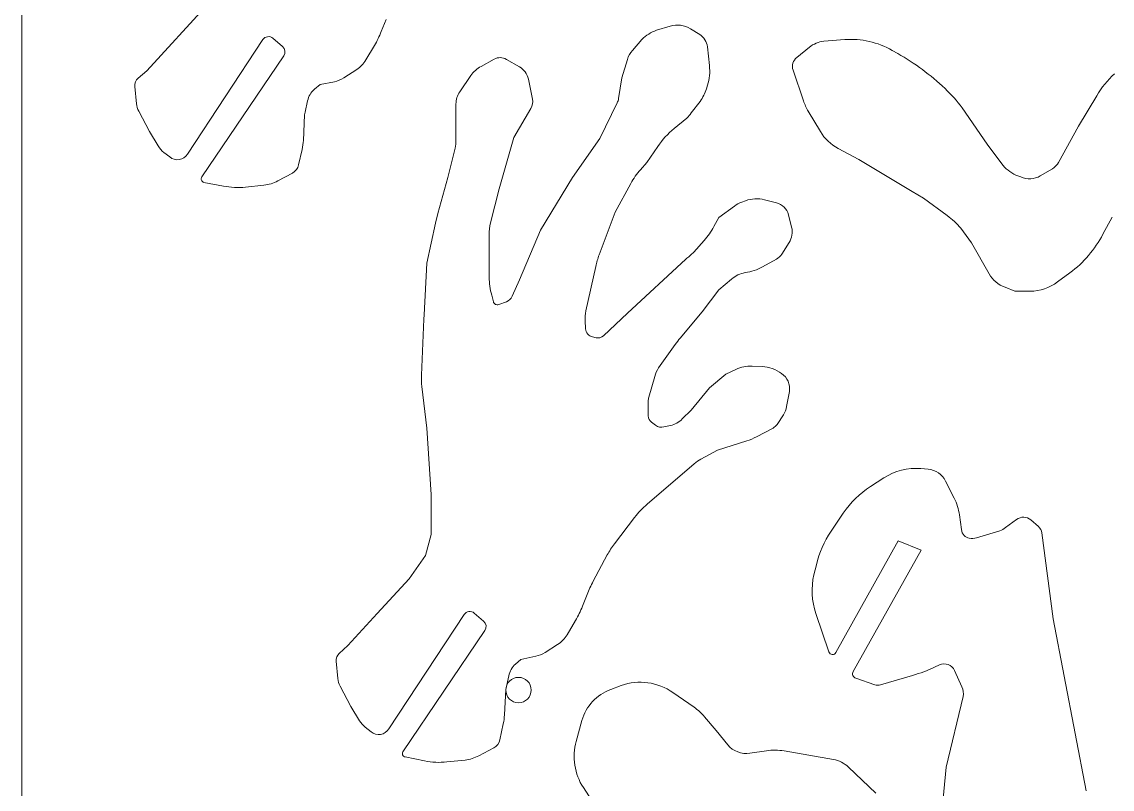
# Model space of a CAD drawing. Header units: inches. Extents: x -4.5 to 5.6, y -4.2 to 3.8.
# Drawn here: x -4.541 to -2.3, y 0.993 to 2.57 of the extents above; entities that cross this region are included whole.
import ezdxf

# ---------------------------------------------------------------- set-up
doc = ezdxf.new("R2010")
doc.units = ezdxf.units.IN
doc.header["$MEASUREMENT"] = 0
doc.layers.add('WHITE', color=7, linetype='Continuous')

msp = doc.modelspace()

# ---------------------------------------------------------------- linework, layer by layer
at = {"layer": 'WHITE', "lineweight": 5}
for points in [[(-4.5407, -4.2018), (-4.5407, -4.2018), (-4.5407, 3.8327), (-4.5407, 3.8327)], [(-4.1584, 2.606), (-4.1584, 2.606), (-4.2835, 2.4693), (-4.2835, 2.4693)], [(-3.802, 2.5498), (-3.802, 2.5498), (-3.7922, 2.5742), (-3.7922, 2.5742)], [(-3.2082, 2.5608), (-3.2082, 2.5608), (-3.2366, 2.5522), (-3.2366, 2.5522)], [(-3.1665, 2.5551), (-3.1788, 2.563), (-3.1941, 2.5651), (-3.2082, 2.5608)], [(-3.2082, 2.5608), (-3.2082, 2.5608), (-3.2082, 2.5608), (-3.2082, 2.5608)], [(-3.1473, 2.5435), (-3.1473, 2.5435), (-3.1665, 2.5551), (-3.1665, 2.5551)], [(-4.2001, 2.2978), (-4.2001, 2.2978), (-4.0454, 2.533), (-4.0454, 2.533)], [(-4.0454, 2.533), (-4.0454, 2.533), (-4.0454, 2.533), (-4.0454, 2.533)], [(-4.0245, 2.5359), (-4.0245, 2.5359), (-4.0048, 2.5191), (-4.0048, 2.5191)], [(-3.8159, 2.5209), (-3.8105, 2.5301), (-3.8059, 2.5398), (-3.802, 2.5498)], [(-3.2661, 2.5336), (-3.2661, 2.5336), (-3.2858, 2.511), (-3.2858, 2.511)], [(-3.2522, 2.5446), (-3.2573, 2.5416), (-3.262, 2.5379), (-3.2661, 2.5336)], [(-3.2661, 2.5336), (-3.2661, 2.5336), (-3.2661, 2.5336), (-3.2661, 2.5336)], [(-3.2366, 2.5522), (-3.2421, 2.5504), (-3.2474, 2.5478), (-3.2522, 2.5446)], [(-3.1317, 2.5186), (-3.1329, 2.5288), (-3.1387, 2.5379), (-3.1473, 2.5435)], [(-2.8495, 2.533), (-2.8495, 2.533), (-2.8924, 2.5296), (-2.8924, 2.5296)], [(-2.7516, 2.511), (-2.7813, 2.528), (-2.8154, 2.5357), (-2.8495, 2.533)], [(-2.8495, 2.533), (-2.8495, 2.533), (-2.8495, 2.533), (-2.8495, 2.533)], [(-4.0025, 2.5), (-3.9983, 2.506), (-3.9993, 2.5143), (-4.0048, 2.5191)], [(-3.8339, 2.4913), (-3.8339, 2.4913), (-3.8159, 2.5209), (-3.8159, 2.5209)], [(-3.8159, 2.5209), (-3.8159, 2.5209), (-3.8159, 2.5209), (-3.8159, 2.5209)], [(-3.2858, 2.511), (-3.2906, 2.5057), (-3.2942, 2.4993), (-3.2962, 2.4925)], [(-3.1276, 2.4797), (-3.1276, 2.4797), (-3.1317, 2.5186), (-3.1317, 2.5186)], [(-2.922, 2.5174), (-2.922, 2.5174), (-2.948, 2.4965), (-2.948, 2.4965)], [(-2.8924, 2.5296), (-2.9033, 2.5286), (-2.9136, 2.5243), (-2.922, 2.5174)], [(-2.922, 2.5174), (-2.922, 2.5174), (-2.922, 2.5174), (-2.922, 2.5174)], [(-2.7406, 2.5046), (-2.7406, 2.5046), (-2.7516, 2.511), (-2.7516, 2.511)], [(-4.0025, 2.5), (-4.0025, 2.5), (-4.1705, 2.2509), (-4.1705, 2.2509)], [(-4.0025, 2.5), (-4.0025, 2.5), (-4.0025, 2.5), (-4.0025, 2.5)], [(-3.8524, 2.4716), (-3.8448, 2.4767), (-3.8385, 2.4834), (-3.8339, 2.4913)], [(-3.5697, 2.4931), (-3.5697, 2.4931), (-3.5969, 2.478), (-3.5969, 2.478)], [(-3.5448, 2.4925), (-3.5524, 2.497), (-3.5619, 2.4972), (-3.5697, 2.4931)], [(-3.5697, 2.4931), (-3.5697, 2.4931), (-3.5697, 2.4931), (-3.5697, 2.4931)], [(-3.5181, 2.4774), (-3.5181, 2.4774), (-3.5448, 2.4925), (-3.5448, 2.4925)], [(-3.2962, 2.4925), (-3.2962, 2.4925), (-3.3073, 2.4548), (-3.3073, 2.4548)], [(-3.2962, 2.4925), (-3.2962, 2.4925), (-3.2962, 2.4925), (-3.2962, 2.4925)], [(-2.948, 2.4965), (-2.9557, 2.4903), (-2.9587, 2.4799), (-2.9556, 2.4705)], [(-2.6433, 2.4328), (-2.6728, 2.4605), (-2.7055, 2.4846), (-2.7406, 2.5046)], [(-4.2835, 2.4693), (-4.2835, 2.4693), (-4.3015, 2.4537), (-4.3015, 2.4537)], [(-4.2835, 2.4693), (-4.2835, 2.4693), (-4.2835, 2.4693), (-4.2835, 2.4693)], [(-3.8791, 2.4548), (-3.8791, 2.4548), (-3.8524, 2.4716), (-3.8524, 2.4716)], [(-3.8524, 2.4716), (-3.8524, 2.4716), (-3.8524, 2.4716), (-3.8524, 2.4716)], [(-3.5969, 2.478), (-3.6053, 2.4736), (-3.6124, 2.4672), (-3.6178, 2.4595)], [(-3.4996, 2.4519), (-3.5019, 2.4626), (-3.5087, 2.4719), (-3.5181, 2.4774)], [(-3.1317, 2.4392), (-3.1273, 2.4522), (-3.1259, 2.4661), (-3.1276, 2.4797)], [(-2.9556, 2.4705), (-2.9556, 2.4705), (-2.9341, 2.4073), (-2.9341, 2.4073)], [(-4.3015, 2.4537), (-4.3064, 2.4496), (-4.309, 2.4433), (-4.3084, 2.4369)], [(-3.9278, 2.4409), (-3.9278, 2.4409), (-3.8982, 2.4467), (-3.8982, 2.4467)], [(-3.8982, 2.4467), (-3.8914, 2.4482), (-3.8849, 2.4509), (-3.8791, 2.4548)], [(-3.8982, 2.4467), (-3.8982, 2.4467), (-3.8982, 2.4467), (-3.8982, 2.4467)], [(-3.6178, 2.4595), (-3.6178, 2.4595), (-3.6404, 2.4259), (-3.6404, 2.4259)], [(-3.6178, 2.4595), (-3.6178, 2.4595), (-3.6178, 2.4595), (-3.6178, 2.4595)], [(-3.4909, 2.4108), (-3.4909, 2.4108), (-3.4996, 2.4519), (-3.4996, 2.4519)], [(-3.3073, 2.4548), (-3.3073, 2.4548), (-3.3142, 2.4119), (-3.3142, 2.4119)], [(-3.3073, 2.4548), (-3.3073, 2.4548), (-3.3073, 2.4548), (-3.3073, 2.4548)], [(-2.2951, 2.4629), (-2.3094, 2.4498), (-2.3218, 2.4346), (-2.3316, 2.4178)], [(-4.3084, 2.4369), (-4.3084, 2.4369), (-4.3049, 2.4015), (-4.3049, 2.4015)], [(-3.9394, 2.4311), (-3.9466, 2.425), (-3.9515, 2.4166), (-3.9533, 2.4073)], [(-3.9394, 2.4311), (-3.9394, 2.4311), (-3.9278, 2.4409), (-3.9278, 2.4409)], [(-3.9278, 2.4409), (-3.9278, 2.4409), (-3.9278, 2.4409), (-3.9278, 2.4409)], [(-3.6404, 2.4259), (-3.6456, 2.4186), (-3.6484, 2.4099), (-3.6485, 2.4009)], [(-3.1468, 2.4062), (-3.141, 2.4141), (-3.1365, 2.4229), (-3.1334, 2.4322)], [(-3.1334, 2.4322), (-3.1334, 2.4322), (-3.1317, 2.4392), (-3.1317, 2.4392)], [(-3.1317, 2.4392), (-3.1317, 2.4392), (-3.1317, 2.4392), (-3.1317, 2.4392)], [(-2.6079, 2.3928), (-2.6186, 2.4071), (-2.6305, 2.4204), (-2.6433, 2.4328)], [(-4.3049, 2.4015), (-4.3044, 2.3961), (-4.3028, 2.3908), (-4.3003, 2.3859)], [(-3.9585, 2.3841), (-3.9585, 2.3841), (-3.9533, 2.4073), (-3.9533, 2.4073)], [(-3.9533, 2.4073), (-3.9533, 2.4073), (-3.9533, 2.4073), (-3.9533, 2.4073)], [(-3.6485, 2.4009), (-3.6485, 2.4009), (-3.6485, 2.3262), (-3.6485, 2.3262)], [(-3.4944, 2.3917), (-3.4909, 2.3974), (-3.4897, 2.4042), (-3.4909, 2.4108)], [(-3.3171, 2.4033), (-3.3171, 2.4033), (-3.353, 2.3297), (-3.353, 2.3297)], [(-3.3171, 2.4033), (-3.3157, 2.406), (-3.3147, 2.4089), (-3.3142, 2.4119)], [(-3.3171, 2.4033), (-3.3171, 2.4033), (-3.3171, 2.4033), (-3.3171, 2.4033)], [(-3.1647, 2.3824), (-3.1647, 2.3824), (-3.1468, 2.4062), (-3.1468, 2.4062)], [(-3.1468, 2.4062), (-3.1468, 2.4062), (-3.1468, 2.4062), (-3.1468, 2.4062)], [(-2.9341, 2.4073), (-2.9317, 2.3998), (-2.9284, 2.3926), (-2.9243, 2.3859)], [(-2.3316, 2.4178), (-2.3316, 2.4178), (-2.3692, 2.3552), (-2.3692, 2.3552)], [(-2.3316, 2.4178), (-2.3316, 2.4178), (-2.3316, 2.4178), (-2.3316, 2.4178)], [(-4.3003, 2.3859), (-4.3003, 2.3859), (-4.2783, 2.3442), (-4.2783, 2.3442)], [(-3.9619, 2.3262), (-3.9619, 2.3262), (-3.9596, 2.3789), (-3.9596, 2.3789)], [(-3.9585, 2.3841), (-3.959, 2.3824), (-3.9594, 2.3807), (-3.9596, 2.3789)], [(-3.9596, 2.3789), (-3.9596, 2.3789), (-3.9596, 2.3789), (-3.9596, 2.3789)], [(-3.5292, 2.332), (-3.5292, 2.332), (-3.4944, 2.3917), (-3.4944, 2.3917)], [(-3.4944, 2.3917), (-3.4944, 2.3917), (-3.4944, 2.3917), (-3.4944, 2.3917)], [(-3.174, 2.372), (-3.1705, 2.3751), (-3.1674, 2.3786), (-3.1647, 2.3824)], [(-2.9243, 2.3859), (-2.9243, 2.3859), (-2.8994, 2.3442), (-2.8994, 2.3442)], [(-2.5564, 2.3181), (-2.5564, 2.3181), (-2.6079, 2.3928), (-2.6079, 2.3928)], [(-3.2001, 2.3505), (-3.2001, 2.3505), (-3.174, 2.372), (-3.174, 2.372)], [(-3.174, 2.372), (-3.174, 2.372), (-3.174, 2.372), (-3.174, 2.372)], [(-2.3692, 2.3552), (-2.3692, 2.3552), (-2.4098, 2.281), (-2.4098, 2.281)], [(-2.3692, 2.3552), (-2.3692, 2.3552), (-2.3692, 2.3552), (-2.3692, 2.3552)], [(-4.2783, 2.3442), (-4.2783, 2.3442), (-4.2603, 2.3146), (-4.2603, 2.3146)], [(-3.5599, 2.2266), (-3.5599, 2.2266), (-3.5292, 2.332), (-3.5292, 2.332)], [(-3.5292, 2.332), (-3.5292, 2.332), (-3.5292, 2.332), (-3.5292, 2.332)], [(-3.2001, 2.3505), (-3.2129, 2.3398), (-3.2242, 2.3273), (-3.2337, 2.3135)], [(-2.8994, 2.3442), (-2.8905, 2.3295), (-2.8779, 2.3175), (-2.8629, 2.3094)], [(-4.2603, 2.3146), (-4.2573, 2.3095), (-4.2534, 2.305), (-4.2487, 2.3013)], [(-3.9648, 2.3077), (-3.9634, 2.3138), (-3.9624, 2.32), (-3.9619, 2.3262)], [(-3.6502, 2.31), (-3.6502, 2.31), (-3.6653, 2.2497), (-3.6653, 2.2497)], [(-3.6502, 2.31), (-3.649, 2.3153), (-3.6484, 2.3207), (-3.6485, 2.3262)], [(-3.6502, 2.31), (-3.6502, 2.31), (-3.6502, 2.31), (-3.6502, 2.31)], [(-3.353, 2.3297), (-3.353, 2.3297), (-3.4092, 2.2497), (-3.4092, 2.2497)], [(-3.353, 2.3297), (-3.353, 2.3297), (-3.353, 2.3297), (-3.353, 2.3297)], [(-3.2563, 2.281), (-3.2563, 2.281), (-3.2337, 2.3135), (-3.2337, 2.3135)], [(-3.2337, 2.3135), (-3.2337, 2.3135), (-3.2337, 2.3135), (-3.2337, 2.3135)], [(-2.8629, 2.3094), (-2.8629, 2.3094), (-2.8206, 2.2868), (-2.8206, 2.2868)], [(-2.5268, 2.2781), (-2.5268, 2.2781), (-2.5564, 2.3181), (-2.5564, 2.3181)], [(-4.2487, 2.3013), (-4.2487, 2.3013), (-4.2366, 2.292), (-4.2366, 2.292)], [(-3.9718, 2.2758), (-3.9718, 2.2758), (-3.9648, 2.3077), (-3.9648, 2.3077)], [(-3.9648, 2.3077), (-3.9648, 2.3077), (-3.9648, 2.3077), (-3.9648, 2.3077)], [(-2.8206, 2.2868), (-2.8206, 2.2868), (-2.7111, 2.2208), (-2.7111, 2.2208)], [(-3.9845, 2.259), (-3.9781, 2.2625), (-3.9734, 2.2686), (-3.9718, 2.2758)], [(-3.269, 2.2659), (-3.2769, 2.2573), (-3.2837, 2.2478), (-3.2893, 2.2376)], [(-3.269, 2.2659), (-3.269, 2.2659), (-3.2563, 2.281), (-3.2563, 2.281)], [(-3.2563, 2.281), (-3.2563, 2.281), (-3.2563, 2.281), (-3.2563, 2.281)], [(-2.5268, 2.2781), (-2.5193, 2.2681), (-2.5093, 2.2601), (-2.4979, 2.2549)], [(-2.4225, 2.2677), (-2.4225, 2.2677), (-2.4475, 2.2532), (-2.4475, 2.2532)], [(-2.4225, 2.2677), (-2.4172, 2.2709), (-2.4128, 2.2755), (-2.4098, 2.281)], [(-2.4225, 2.2677), (-2.4225, 2.2677), (-2.4225, 2.2677), (-2.4225, 2.2677)], [(-4.0431, 2.2341), (-4.0331, 2.2351), (-4.0235, 2.2381), (-4.0147, 2.2428)], [(-4.0147, 2.2428), (-4.0147, 2.2428), (-3.9845, 2.259), (-3.9845, 2.259)], [(-3.9845, 2.259), (-3.9845, 2.259), (-3.9845, 2.259), (-3.9845, 2.259)], [(-3.6653, 2.2497), (-3.6653, 2.2497), (-3.6856, 2.1756), (-3.6856, 2.1756)], [(-3.6653, 2.2497), (-3.6653, 2.2497), (-3.6653, 2.2497), (-3.6653, 2.2497)], [(-3.4092, 2.2497), (-3.4092, 2.2497), (-3.4747, 2.1414), (-3.4747, 2.1414)], [(-3.4092, 2.2497), (-3.4092, 2.2497), (-3.4092, 2.2497), (-3.4092, 2.2497)], [(-2.4874, 2.2509), (-2.4874, 2.2509), (-2.4979, 2.2549), (-2.4979, 2.2549)], [(-2.4874, 2.2509), (-2.4745, 2.2452), (-2.4596, 2.2461), (-2.4475, 2.2532)], [(-4.1665, 2.2399), (-4.1665, 2.2399), (-4.1265, 2.2323), (-4.1265, 2.2323)], [(-4.1265, 2.2323), (-4.1114, 2.2292), (-4.096, 2.2284), (-4.0807, 2.23)], [(-4.0807, 2.23), (-4.0807, 2.23), (-4.0431, 2.2341), (-4.0431, 2.2341)], [(-4.0431, 2.2341), (-4.0431, 2.2341), (-4.0431, 2.2341), (-4.0431, 2.2341)], [(-3.5772, 2.1564), (-3.5772, 2.1564), (-3.5599, 2.2266), (-3.5599, 2.2266)], [(-3.5599, 2.2266), (-3.5599, 2.2266), (-3.5599, 2.2266), (-3.5599, 2.2266)], [(-3.3212, 2.1785), (-3.3212, 2.1785), (-3.2893, 2.2376), (-3.2893, 2.2376)], [(-3.2893, 2.2376), (-3.2893, 2.2376), (-3.2893, 2.2376), (-3.2893, 2.2376)], [(-2.7111, 2.2208), (-2.7111, 2.2208), (-2.6873, 2.2074), (-2.6873, 2.2074)], [(-3.061, 2.1993), (-3.0664, 2.1974), (-3.0715, 2.1947), (-3.0761, 2.1912)], [(-3.0535, 2.2022), (-3.0535, 2.2022), (-3.061, 2.1993), (-3.061, 2.1993)], [(-3.0141, 2.204), (-3.0271, 2.2073), (-3.0408, 2.2067), (-3.0535, 2.2022)], [(-3.0535, 2.2022), (-3.0535, 2.2022), (-3.0535, 2.2022), (-3.0535, 2.2022)], [(-2.9898, 2.1975), (-2.9898, 2.1975), (-3.0141, 2.204), (-3.0141, 2.204)], [(-2.9648, 2.1732), (-2.9679, 2.1854), (-2.9776, 2.1948), (-2.9898, 2.1975)], [(-2.6873, 2.2074), (-2.6873, 2.2074), (-2.6387, 2.1715), (-2.6387, 2.1715)], [(-3.6856, 2.1756), (-3.6856, 2.1756), (-3.6908, 2.1559), (-3.6908, 2.1559)], [(-3.6856, 2.1756), (-3.6856, 2.1756), (-3.6856, 2.1756), (-3.6856, 2.1756)], [(-3.3542, 2.091), (-3.3542, 2.091), (-3.3212, 2.1785), (-3.3212, 2.1785)], [(-3.3212, 2.1785), (-3.3212, 2.1785), (-3.3212, 2.1785), (-3.3212, 2.1785)], [(-3.0761, 2.1912), (-3.0761, 2.1912), (-3.1085, 2.1675), (-3.1085, 2.1675)], [(-3.0761, 2.1912), (-3.0761, 2.1912), (-3.0761, 2.1912), (-3.0761, 2.1912)], [(-3.6908, 2.1559), (-3.6908, 2.1559), (-3.7082, 2.0736), (-3.7082, 2.0736)], [(-3.6908, 2.1559), (-3.6908, 2.1559), (-3.6908, 2.1559), (-3.6908, 2.1559)], [(-3.5772, 2.1564), (-3.5792, 2.1485), (-3.5801, 2.1403), (-3.5801, 2.1321)], [(-3.1085, 2.1675), (-3.1085, 2.1675), (-3.1184, 2.1489), (-3.1184, 2.1489)], [(-3.1085, 2.1675), (-3.1085, 2.1675), (-3.1085, 2.1675), (-3.1085, 2.1675)], [(-2.9585, 2.1478), (-2.9585, 2.1478), (-2.9648, 2.1732), (-2.9648, 2.1732)], [(-2.6108, 2.146), (-2.6192, 2.1555), (-2.6285, 2.164), (-2.6387, 2.1715)], [(-2.3188, 2.1333), (-2.3188, 2.1333), (-2.2997, 2.1686), (-2.2997, 2.1686)], [(-2.2997, 2.1686), (-2.2997, 2.1686), (-2.2997, 2.1686), (-2.2997, 2.1686)], [(-3.5801, 2.1321), (-3.5801, 2.1321), (-3.5801, 2.1321), (-3.5801, 2.1321)], [(-3.5801, 2.0452), (-3.5801, 2.0452), (-3.5801, 2.1321), (-3.5801, 2.1321)], [(-3.4747, 2.1414), (-3.4747, 2.1414), (-3.5176, 2.0394), (-3.5176, 2.0394)], [(-3.4747, 2.1414), (-3.4747, 2.1414), (-3.4747, 2.1414), (-3.4747, 2.1414)], [(-3.1381, 2.1205), (-3.1304, 2.1292), (-3.1238, 2.1387), (-3.1184, 2.1489)], [(-2.9637, 2.1165), (-2.9577, 2.1257), (-2.9558, 2.1371), (-2.9585, 2.1478)], [(-2.6108, 2.146), (-2.6108, 2.146), (-2.5888, 2.1159), (-2.5888, 2.1159)], [(-2.3866, 2.0539), (-2.3584, 2.0749), (-2.3352, 2.1021), (-2.3188, 2.1333)], [(-3.1381, 2.1205), (-3.1381, 2.1205), (-3.1595, 2.0968), (-3.1595, 2.0968)], [(-3.1381, 2.1205), (-3.1381, 2.1205), (-3.1381, 2.1205), (-3.1381, 2.1205)], [(-2.9788, 2.0927), (-2.9788, 2.0927), (-2.9637, 2.1165), (-2.9637, 2.1165)], [(-2.9637, 2.1165), (-2.9637, 2.1165), (-2.9637, 2.1165), (-2.9637, 2.1165)], [(-2.5888, 2.1159), (-2.5888, 2.1159), (-2.5529, 2.0522), (-2.5529, 2.0522)], [(-3.3542, 2.091), (-3.357, 2.0832), (-3.3594, 2.0753), (-3.3611, 2.0672)], [(-3.1763, 2.0823), (-3.1701, 2.0864), (-3.1645, 2.0913), (-3.1595, 2.0968)], [(-2.9898, 2.0823), (-2.9853, 2.0848), (-2.9815, 2.0884), (-2.9788, 2.0927)], [(-3.7082, 2.0736), (-3.7082, 2.0736), (-3.714, 1.9681), (-3.714, 1.9681)], [(-3.7082, 2.0736), (-3.7082, 2.0736), (-3.7082, 2.0736), (-3.7082, 2.0736)], [(-3.3814, 1.9757), (-3.3814, 1.9757), (-3.3611, 2.0672), (-3.3611, 2.0672)], [(-3.3611, 2.0672), (-3.3611, 2.0672), (-3.3611, 2.0672), (-3.3611, 2.0672)], [(-3.1763, 2.0823), (-3.1763, 2.0823), (-3.2957, 1.971), (-3.2957, 1.971)], [(-3.1763, 2.0823), (-3.1763, 2.0823), (-3.1763, 2.0823), (-3.1763, 2.0823)], [(-3.0541, 2.0545), (-3.0414, 2.0563), (-3.0293, 2.0604), (-3.0181, 2.0666)], [(-3.0181, 2.0666), (-3.0181, 2.0666), (-2.9898, 2.0823), (-2.9898, 2.0823)], [(-2.9898, 2.0823), (-2.9898, 2.0823), (-2.9898, 2.0823), (-2.9898, 2.0823)], [(-3.5801, 2.0452), (-3.5801, 2.0327), (-3.5783, 2.0202), (-3.5749, 2.0081)], [(-3.5176, 2.0394), (-3.5176, 2.0394), (-3.5332, 2.0058), (-3.5332, 2.0058)], [(-3.5176, 2.0394), (-3.5176, 2.0394), (-3.5176, 2.0394), (-3.5176, 2.0394)], [(-3.1085, 2.0191), (-3.1085, 2.0191), (-3.0819, 2.0411), (-3.0819, 2.0411)], [(-3.0541, 2.0545), (-3.0643, 2.0525), (-3.0739, 2.0479), (-3.0819, 2.0411)], [(-3.0819, 2.0411), (-3.0819, 2.0411), (-3.0819, 2.0411), (-3.0819, 2.0411)], [(-2.5529, 2.0522), (-2.5455, 2.0393), (-2.5338, 2.0295), (-2.5199, 2.0243)], [(-2.4121, 2.0354), (-2.4121, 2.0354), (-2.3866, 2.0539), (-2.3866, 2.0539)], [(-2.3866, 2.0539), (-2.3866, 2.0539), (-2.3866, 2.0539), (-2.3866, 2.0539)], [(-3.1421, 1.9739), (-3.1421, 1.9739), (-3.1085, 2.0191), (-3.1085, 2.0191)], [(-3.1085, 2.0191), (-3.1085, 2.0191), (-3.1085, 2.0191), (-3.1085, 2.0191)], [(-2.5199, 2.0243), (-2.5199, 2.0243), (-2.4996, 2.0162), (-2.4996, 2.0162)], [(-2.4683, 2.0162), (-2.448, 2.0164), (-2.4283, 2.0231), (-2.4121, 2.0354)], [(-3.5715, 1.9948), (-3.5715, 1.9948), (-3.5749, 2.0081), (-3.5749, 2.0081)], [(-3.5448, 1.9948), (-3.5448, 1.9948), (-3.5604, 1.989), (-3.5604, 1.989)], [(-3.5448, 1.9948), (-3.5397, 1.9968), (-3.5355, 2.0008), (-3.5332, 2.0058)], [(-3.5448, 1.9948), (-3.5448, 1.9948), (-3.5448, 1.9948), (-3.5448, 1.9948)], [(-2.4996, 2.0162), (-2.4996, 2.0162), (-2.4683, 2.0162), (-2.4683, 2.0162)], [(-2.4683, 2.0162), (-2.4683, 2.0162), (-2.4683, 2.0162), (-2.4683, 2.0162)], [(-3.3814, 1.9757), (-3.3827, 1.9692), (-3.3831, 1.9626), (-3.3826, 1.956)], [(-3.1873, 1.9201), (-3.1873, 1.9201), (-3.1421, 1.9739), (-3.1421, 1.9739)], [(-3.1421, 1.9739), (-3.1421, 1.9739), (-3.1421, 1.9739), (-3.1421, 1.9739)], [(-3.7146, 1.9589), (-3.7146, 1.9589), (-3.7192, 1.8436), (-3.7192, 1.8436)], [(-3.714, 1.9681), (-3.714, 1.9681), (-3.7146, 1.9589), (-3.7146, 1.9589)], [(-3.7146, 1.9589), (-3.7146, 1.9589), (-3.7146, 1.9589), (-3.7146, 1.9589)], [(-3.714, 1.9681), (-3.714, 1.9681), (-3.714, 1.9681), (-3.714, 1.9681)], [(-3.382, 1.9392), (-3.382, 1.9392), (-3.3826, 1.956), (-3.3826, 1.956)], [(-3.2957, 1.971), (-3.2957, 1.971), (-3.3455, 1.9247), (-3.3455, 1.9247)], [(-3.2957, 1.971), (-3.2957, 1.971), (-3.2957, 1.971), (-3.2957, 1.971)], [(-3.382, 1.9392), (-3.3815, 1.931), (-3.3756, 1.9241), (-3.3675, 1.9224)], [(-3.3606, 1.9206), (-3.3606, 1.9206), (-3.3675, 1.9224), (-3.3675, 1.9224)], [(-3.3606, 1.9206), (-3.3552, 1.9194), (-3.3495, 1.9209), (-3.3455, 1.9247)], [(-3.2319, 1.8586), (-3.2319, 1.8586), (-3.1977, 1.9067), (-3.1977, 1.9067)], [(-3.1873, 1.9201), (-3.191, 1.9158), (-3.1945, 1.9113), (-3.1977, 1.9067)], [(-3.1977, 1.9067), (-3.1977, 1.9067), (-3.1977, 1.9067), (-3.1977, 1.9067)], [(-3.0396, 1.8621), (-3.0511, 1.8628), (-3.0627, 1.8606), (-3.0732, 1.8557)], [(-3.0193, 1.8615), (-3.0193, 1.8615), (-3.0396, 1.8621), (-3.0396, 1.8621)], [(-2.9793, 1.8471), (-2.9909, 1.8558), (-3.0048, 1.8609), (-3.0193, 1.8615)], [(-3.7192, 1.8436), (-3.7196, 1.8359), (-3.7195, 1.8281), (-3.7186, 1.8204)], [(-3.2522, 1.7984), (-3.2522, 1.7984), (-3.24, 1.8413), (-3.24, 1.8413)], [(-3.2319, 1.8586), (-3.2356, 1.8533), (-3.2383, 1.8475), (-3.24, 1.8413)], [(-3.24, 1.8413), (-3.24, 1.8413), (-3.24, 1.8413), (-3.24, 1.8413)], [(-3.094, 1.8459), (-3.094, 1.8459), (-3.1276, 1.8175), (-3.1276, 1.8175)], [(-3.0732, 1.8557), (-3.0732, 1.8557), (-3.094, 1.8459), (-3.094, 1.8459)], [(-3.094, 1.8459), (-3.094, 1.8459), (-3.094, 1.8459), (-3.094, 1.8459)], [(-3.0732, 1.8557), (-3.0732, 1.8557), (-3.0732, 1.8557), (-3.0732, 1.8557)], [(-2.9631, 1.8106), (-2.9608, 1.8249), (-2.9671, 1.8392), (-2.9793, 1.8471)], [(-3.7186, 1.8204), (-3.7186, 1.8204), (-3.7082, 1.7347), (-3.7082, 1.7347)], [(-3.1276, 1.8175), (-3.1276, 1.8175), (-3.1647, 1.7717), (-3.1647, 1.7717)], [(-3.1276, 1.8175), (-3.1276, 1.8175), (-3.1276, 1.8175), (-3.1276, 1.8175)], [(-3.2522, 1.7984), (-3.2529, 1.7959), (-3.2533, 1.7934), (-3.2534, 1.7909)], [(-2.9689, 1.7793), (-2.9689, 1.7793), (-2.9631, 1.8106), (-2.9631, 1.8106)], [(-2.9631, 1.8106), (-2.9631, 1.8106), (-2.9631, 1.8106), (-2.9631, 1.8106)], [(-3.2534, 1.7909), (-3.2534, 1.7909), (-3.2534, 1.7909), (-3.2534, 1.7909)], [(-3.2534, 1.7602), (-3.2534, 1.7602), (-3.2534, 1.7909), (-3.2534, 1.7909)], [(-3.1647, 1.7717), (-3.1647, 1.7717), (-3.1833, 1.7538), (-3.1833, 1.7538)], [(-3.1647, 1.7717), (-3.1647, 1.7717), (-3.1647, 1.7717), (-3.1647, 1.7717)], [(-2.9753, 1.7625), (-2.972, 1.7676), (-2.9698, 1.7733), (-2.9689, 1.7793)], [(-3.2534, 1.7602), (-3.2533, 1.755), (-3.2507, 1.7503), (-3.2464, 1.7474)], [(-3.2076, 1.7405), (-3.1984, 1.7425), (-3.19, 1.7471), (-3.1833, 1.7538)], [(-2.9886, 1.7428), (-2.9886, 1.7428), (-2.9753, 1.7625), (-2.9753, 1.7625)], [(-2.9753, 1.7625), (-2.9753, 1.7625), (-2.9753, 1.7625), (-2.9753, 1.7625)], [(-3.7082, 1.7347), (-3.7082, 1.7347), (-3.6995, 1.5985), (-3.6995, 1.5985)], [(-3.2383, 1.741), (-3.2383, 1.741), (-3.2464, 1.7474), (-3.2464, 1.7474)], [(-3.2383, 1.741), (-3.2334, 1.7373), (-3.2269, 1.736), (-3.2209, 1.7376)], [(-3.2076, 1.7405), (-3.2076, 1.7405), (-3.2209, 1.7376), (-3.2209, 1.7376)], [(-3.2076, 1.7405), (-3.2076, 1.7405), (-3.2076, 1.7405), (-3.2076, 1.7405)], [(-3.0309, 1.7173), (-3.0309, 1.7173), (-2.9967, 1.7352), (-2.9967, 1.7352)], [(-2.9967, 1.7352), (-2.9934, 1.737), (-2.9906, 1.7396), (-2.9886, 1.7428)], [(-2.9967, 1.7352), (-2.9967, 1.7352), (-2.9967, 1.7352), (-2.9967, 1.7352)], [(-3.1108, 1.69), (-3.1108, 1.69), (-3.0506, 1.7086), (-3.0506, 1.7086)], [(-3.0506, 1.7086), (-3.0438, 1.7109), (-3.0372, 1.7138), (-3.0309, 1.7173)], [(-3.0506, 1.7086), (-3.0506, 1.7086), (-3.0506, 1.7086), (-3.0506, 1.7086)], [(-3.145, 1.6715), (-3.145, 1.6715), (-3.1108, 1.69), (-3.1108, 1.69)], [(-3.1108, 1.69), (-3.1108, 1.69), (-3.1108, 1.69), (-3.1108, 1.69)], [(-3.2557, 1.5788), (-3.2557, 1.5788), (-3.1589, 1.6617), (-3.1589, 1.6617)], [(-3.145, 1.6715), (-3.15, 1.6688), (-3.1547, 1.6655), (-3.1589, 1.6617)], [(-3.1589, 1.6617), (-3.1589, 1.6617), (-3.1589, 1.6617), (-3.1589, 1.6617)], [(-2.6931, 1.6518), (-2.7198, 1.6541), (-2.7466, 1.6474), (-2.769, 1.6327)], [(-2.6931, 1.6518), (-2.6931, 1.6518), (-2.6781, 1.6506), (-2.6781, 1.6506)], [(-2.6421, 1.6263), (-2.649, 1.6402), (-2.6626, 1.6494), (-2.6781, 1.6506)], [(-2.7962, 1.6153), (-2.8184, 1.6009), (-2.8375, 1.5822), (-2.8524, 1.5603)], [(-2.7962, 1.6153), (-2.7962, 1.6153), (-2.769, 1.6327), (-2.769, 1.6327)], [(-2.769, 1.6327), (-2.769, 1.6327), (-2.769, 1.6327), (-2.769, 1.6327)], [(-2.6421, 1.6263), (-2.6421, 1.6263), (-2.6242, 1.591), (-2.6242, 1.591)], [(-3.6995, 1.5985), (-3.6995, 1.5985), (-3.6995, 1.5985), (-3.6995, 1.5985)], [(-3.6995, 1.5985), (-3.6995, 1.5985), (-3.6995, 1.5162), (-3.6995, 1.5162)], [(-3.2557, 1.5788), (-3.2652, 1.5707), (-3.2737, 1.5616), (-3.2812, 1.5516)], [(-2.6137, 1.5568), (-2.6153, 1.5687), (-2.6188, 1.5802), (-2.6242, 1.591)], [(-3.3229, 1.4971), (-3.3229, 1.4971), (-3.2812, 1.5516), (-3.2812, 1.5516)], [(-3.2812, 1.5516), (-3.2812, 1.5516), (-3.2812, 1.5516), (-3.2812, 1.5516)], [(-2.8774, 1.5232), (-2.8774, 1.5232), (-2.8524, 1.5603), (-2.8524, 1.5603)], [(-2.8524, 1.5603), (-2.8524, 1.5603), (-2.8524, 1.5603), (-2.8524, 1.5603)], [(-2.6137, 1.5568), (-2.6137, 1.5568), (-2.6097, 1.5267), (-2.6097, 1.5267)], [(-2.5187, 1.5307), (-2.5187, 1.5307), (-2.4961, 1.5475), (-2.4961, 1.5475)], [(-2.4672, 1.5464), (-2.4754, 1.5535), (-2.4874, 1.554), (-2.4961, 1.5475)], [(-2.4961, 1.5475), (-2.4961, 1.5475), (-2.4961, 1.5475), (-2.4961, 1.5475)], [(-2.4672, 1.5464), (-2.4672, 1.5464), (-2.4515, 1.533), (-2.4515, 1.533)], [(-2.6097, 1.5267), (-2.6092, 1.5221), (-2.6072, 1.5177), (-2.6039, 1.5145)], [(-2.5784, 1.5099), (-2.5784, 1.5099), (-2.5303, 1.5243), (-2.5303, 1.5243)], [(-2.5303, 1.5243), (-2.5261, 1.5258), (-2.5222, 1.5279), (-2.5187, 1.5307)], [(-2.5303, 1.5243), (-2.5303, 1.5243), (-2.5303, 1.5243), (-2.5303, 1.5243)], [(-2.444, 1.5197), (-2.445, 1.5249), (-2.4476, 1.5295), (-2.4515, 1.533)], [(-3.6995, 1.5162), (-3.6995, 1.5162), (-3.7111, 1.4734), (-3.7111, 1.4734)], [(-3.6995, 1.5162), (-3.6995, 1.5162), (-3.6995, 1.5162), (-3.6995, 1.5162)], [(-2.8774, 1.5232), (-2.8916, 1.5023), (-2.9018, 1.4789), (-2.9075, 1.4542)], [(-2.7395, 1.5035), (-2.7395, 1.5035), (-2.8675, 1.2741), (-2.8675, 1.2741)], [(-2.6925, 1.4844), (-2.6925, 1.4844), (-2.7395, 1.5035), (-2.7395, 1.5035)], [(-2.7395, 1.5035), (-2.7395, 1.5035), (-2.7395, 1.5035), (-2.7395, 1.5035)], [(-2.6039, 1.5145), (-2.6011, 1.5115), (-2.5975, 1.5095), (-2.5935, 1.5087)], [(-2.5935, 1.5087), (-2.5884, 1.5079), (-2.5832, 1.5082), (-2.5784, 1.5099)], [(-2.444, 1.5197), (-2.444, 1.5197), (-2.4208, 1.3436), (-2.4208, 1.3436)], [(-3.3229, 1.4971), (-3.3283, 1.49), (-3.3332, 1.4824), (-3.3374, 1.4745)], [(-2.8322, 1.2352), (-2.8322, 1.2352), (-2.6925, 1.4844), (-2.6925, 1.4844)], [(-2.6925, 1.4844), (-2.6925, 1.4844), (-2.6925, 1.4844), (-2.6925, 1.4844)], [(-3.7111, 1.4734), (-3.7111, 1.4734), (-3.7447, 1.4253), (-3.7447, 1.4253)], [(-3.7111, 1.4734), (-3.7111, 1.4734), (-3.7111, 1.4734), (-3.7111, 1.4734)], [(-3.3663, 1.4206), (-3.3663, 1.4206), (-3.3374, 1.4745), (-3.3374, 1.4745)], [(-3.3374, 1.4745), (-3.3374, 1.4745), (-3.3374, 1.4745), (-3.3374, 1.4745)], [(-2.9127, 1.434), (-2.9127, 1.434), (-2.9075, 1.4542), (-2.9075, 1.4542)], [(-2.9075, 1.4542), (-2.9075, 1.4542), (-2.9075, 1.4542), (-2.9075, 1.4542)], [(-3.7447, 1.4253), (-3.7447, 1.4253), (-3.8107, 1.354), (-3.8107, 1.354)], [(-3.7447, 1.4253), (-3.7447, 1.4253), (-3.7447, 1.4253), (-3.7447, 1.4253)], [(-3.3663, 1.4206), (-3.3711, 1.4118), (-3.3754, 1.4027), (-3.3791, 1.3934)], [(-2.9127, 1.434), (-2.9188, 1.4075), (-2.9174, 1.3798), (-2.9086, 1.354)], [(-3.3884, 1.3691), (-3.3884, 1.3691), (-3.3791, 1.3934), (-3.3791, 1.3934)], [(-3.3791, 1.3934), (-3.3791, 1.3934), (-3.3791, 1.3934), (-3.3791, 1.3934)], [(-3.4029, 1.3401), (-3.3972, 1.3493), (-3.3924, 1.359), (-3.3884, 1.3691)], [(-3.8107, 1.354), (-3.8107, 1.354), (-3.8704, 1.2885), (-3.8704, 1.2885)], [(-3.8107, 1.354), (-3.8107, 1.354), (-3.8107, 1.354), (-3.8107, 1.354)], [(-3.7864, 1.1171), (-3.7864, 1.1171), (-3.6317, 1.3523), (-3.6317, 1.3523)], [(-3.6317, 1.3523), (-3.6317, 1.3523), (-3.6317, 1.3523), (-3.6317, 1.3523)], [(-3.6109, 1.3551), (-3.6109, 1.3551), (-3.5917, 1.3384), (-3.5917, 1.3384)], [(-2.882, 1.2752), (-2.882, 1.2752), (-2.9086, 1.354), (-2.9086, 1.354)], [(-3.5888, 1.3192), (-3.5847, 1.3254), (-3.586, 1.3337), (-3.5917, 1.3384)], [(-3.4202, 1.3106), (-3.4202, 1.3106), (-3.4029, 1.3401), (-3.4029, 1.3401)], [(-3.4029, 1.3401), (-3.4029, 1.3401), (-3.4029, 1.3401), (-3.4029, 1.3401)], [(-2.4208, 1.3436), (-2.4208, 1.3436), (-2.353, 0.9902), (-2.353, 0.9902)], [(-3.5888, 1.3192), (-3.5888, 1.3192), (-3.7574, 1.0701), (-3.7574, 1.0701)], [(-3.5888, 1.3192), (-3.5888, 1.3192), (-3.5888, 1.3192), (-3.5888, 1.3192)], [(-3.4394, 1.2909), (-3.4315, 1.2959), (-3.425, 1.3026), (-3.4202, 1.3106)], [(-3.8704, 1.2885), (-3.8704, 1.2885), (-3.8884, 1.2723), (-3.8884, 1.2723)], [(-3.8704, 1.2885), (-3.8704, 1.2885), (-3.8704, 1.2885), (-3.8704, 1.2885)], [(-3.4654, 1.2741), (-3.4654, 1.2741), (-3.4394, 1.2909), (-3.4394, 1.2909)], [(-3.4394, 1.2909), (-3.4394, 1.2909), (-3.4394, 1.2909), (-3.4394, 1.2909)], [(-3.8884, 1.2723), (-3.8929, 1.2682), (-3.8953, 1.2622), (-3.8947, 1.2561)], [(-3.8947, 1.2561), (-3.8947, 1.2561), (-3.8913, 1.2208), (-3.8913, 1.2208)], [(-3.5263, 1.2503), (-3.5263, 1.2503), (-3.5152, 1.2601), (-3.5152, 1.2601)], [(-3.5152, 1.2601), (-3.5152, 1.2601), (-3.4845, 1.2665), (-3.4845, 1.2665)], [(-3.5152, 1.2601), (-3.5152, 1.2601), (-3.5152, 1.2601), (-3.5152, 1.2601)], [(-3.4845, 1.2665), (-3.4777, 1.2678), (-3.4713, 1.2704), (-3.4654, 1.2741)], [(-3.4845, 1.2665), (-3.4845, 1.2665), (-3.4845, 1.2665), (-3.4845, 1.2665)], [(-3.5263, 1.2503), (-3.5333, 1.2441), (-3.538, 1.2357), (-3.5396, 1.2265)], [(-2.7099, 1.2271), (-2.6944, 1.2316), (-2.6793, 1.2372), (-2.6647, 1.2439)], [(-2.6549, 1.2486), (-2.6549, 1.2486), (-2.6647, 1.2439), (-2.6647, 1.2439)], [(-2.6236, 1.237), (-2.629, 1.2488), (-2.643, 1.254), (-2.6549, 1.2486)], [(-2.6549, 1.2486), (-2.6549, 1.2486), (-2.6549, 1.2486), (-2.6549, 1.2486)], [(-2.6085, 1.2034), (-2.6085, 1.2034), (-2.6236, 1.237), (-2.6236, 1.237)], [(-3.8913, 1.2208), (-3.8907, 1.2153), (-3.8891, 1.21), (-3.8866, 1.2051)], [(-3.546, 1.1982), (-3.546, 1.1982), (-3.5396, 1.2265), (-3.5396, 1.2265)], [(-3.5396, 1.2265), (-3.5396, 1.2265), (-3.5396, 1.2265), (-3.5396, 1.2265)], [(-3.2024, 1.1918), (-3.2335, 1.2136), (-3.2732, 1.219), (-3.309, 1.2063)], [(-2.7876, 1.208), (-2.7876, 1.208), (-2.8264, 1.2213), (-2.8264, 1.2213)], [(-2.7429, 1.2173), (-2.7429, 1.2173), (-2.776, 1.208), (-2.776, 1.208)], [(-2.7099, 1.2271), (-2.7099, 1.2271), (-2.7429, 1.2173), (-2.7429, 1.2173)], [(-2.7429, 1.2173), (-2.7429, 1.2173), (-2.7429, 1.2173), (-2.7429, 1.2173)], [(-2.7099, 1.2271), (-2.7099, 1.2271), (-2.7099, 1.2271), (-2.7099, 1.2271)], [(-3.8866, 1.2051), (-3.8866, 1.2051), (-3.8646, 1.1634), (-3.8646, 1.1634)], [(-3.5489, 1.146), (-3.5489, 1.146), (-3.546, 1.1982), (-3.546, 1.1982)], [(-3.546, 1.1982), (-3.546, 1.1982), (-3.546, 1.1982), (-3.546, 1.1982)], [(-3.3304, 1.1982), (-3.3593, 1.1877), (-3.3813, 1.164), (-3.3895, 1.1344)], [(-3.3304, 1.1982), (-3.3304, 1.1982), (-3.309, 1.2063), (-3.309, 1.2063)], [(-3.309, 1.2063), (-3.309, 1.2063), (-3.309, 1.2063), (-3.309, 1.2063)], [(-3.2024, 1.1918), (-3.2024, 1.1918), (-3.1589, 1.1617), (-3.1589, 1.1617)], [(-2.7876, 1.208), (-2.7838, 1.2068), (-2.7797, 1.2068), (-2.776, 1.208)], [(-2.6062, 1.1837), (-2.6048, 1.1903), (-2.6056, 1.1973), (-2.6085, 1.2034)], [(-2.641, 1.0388), (-2.641, 1.0388), (-2.6062, 1.1837), (-2.6062, 1.1837)], [(-2.6062, 1.1837), (-2.6062, 1.1837), (-2.6062, 1.1837), (-2.6062, 1.1837)], [(-3.8646, 1.1634), (-3.8646, 1.1634), (-3.8466, 1.1339), (-3.8466, 1.1339)], [(-3.5512, 1.1275), (-3.5499, 1.1336), (-3.5491, 1.1398), (-3.5489, 1.146)], [(-3.1375, 1.142), (-3.1437, 1.1495), (-3.1509, 1.1561), (-3.1589, 1.1617)], [(-3.8466, 1.1339), (-3.8435, 1.129), (-3.8396, 1.1247), (-3.8351, 1.1211)], [(-3.8351, 1.1211), (-3.8351, 1.1211), (-3.8229, 1.1113), (-3.8229, 1.1113)], [(-3.5581, 1.095), (-3.5581, 1.095), (-3.5512, 1.1275), (-3.5512, 1.1275)], [(-3.5512, 1.1275), (-3.5512, 1.1275), (-3.5512, 1.1275), (-3.5512, 1.1275)], [(-3.4011, 1.0916), (-3.4011, 1.0916), (-3.3895, 1.1344), (-3.3895, 1.1344)], [(-3.3895, 1.1344), (-3.3895, 1.1344), (-3.3895, 1.1344), (-3.3895, 1.1344)], [(-3.1375, 1.142), (-3.1375, 1.142), (-3.1137, 1.1136), (-3.1137, 1.1136)], [(-3.1137, 1.1136), (-3.1137, 1.1136), (-3.09, 1.0846), (-3.09, 1.0846)], [(-3.6016, 1.062), (-3.6016, 1.062), (-3.5709, 1.0782), (-3.5709, 1.0782)], [(-3.5709, 1.0782), (-3.5644, 1.0817), (-3.5597, 1.0878), (-3.5581, 1.095)], [(-3.5709, 1.0782), (-3.5709, 1.0782), (-3.5709, 1.0782), (-3.5709, 1.0782)], [(-3.4011, 1.0916), (-3.4101, 1.0593), (-3.4048, 1.0247), (-3.3866, 0.9965)], [(-3.09, 1.0846), (-3.0788, 1.0712), (-3.0615, 1.0646), (-3.0442, 1.0672)], [(-3.7528, 1.0597), (-3.7528, 1.0597), (-3.7128, 1.0516), (-3.7128, 1.0516)], [(-3.667, 1.0493), (-3.667, 1.0493), (-3.6294, 1.0533), (-3.6294, 1.0533)], [(-3.6294, 1.0533), (-3.6197, 1.0545), (-3.6102, 1.0574), (-3.6016, 1.062)], [(-3.6294, 1.0533), (-3.6294, 1.0533), (-3.6294, 1.0533), (-3.6294, 1.0533)], [(-3.0442, 1.0672), (-3.0442, 1.0672), (-3.01, 1.0724), (-3.01, 1.0724)], [(-2.9741, 1.0719), (-2.986, 1.074), (-2.9981, 1.0742), (-3.01, 1.0724)], [(-3.01, 1.0724), (-3.01, 1.0724), (-3.01, 1.0724), (-3.01, 1.0724)], [(-2.9741, 1.0719), (-2.9741, 1.0719), (-2.8727, 1.0544), (-2.8727, 1.0544)], [(-2.842, 1.0388), (-2.8505, 1.0469), (-2.8612, 1.0523), (-2.8727, 1.0544)], [(-3.7128, 1.0516), (-3.6978, 1.0485), (-3.6823, 1.0477), (-3.667, 1.0493)], [(-2.842, 1.0388), (-2.842, 1.0388), (-2.7852, 0.9849), (-2.7852, 0.9849)], [(-2.6601, 0.8384), (-2.6601, 0.8384), (-2.641, 1.0388), (-2.641, 1.0388)], [(-2.641, 1.0388), (-2.641, 1.0388), (-2.641, 1.0388), (-2.641, 1.0388)], [(-3.3536, 0.9456), (-3.3536, 0.9456), (-3.3866, 0.9965), (-3.3866, 0.9965)]]:
    msp.add_open_spline(points, degree=3, dxfattribs=at)
for points, knots in [([(-4.0245, 2.5359), (-4.0276, 2.5385), (-4.0316, 2.5397), (-4.0356, 2.5391), (-4.0356, 2.5391), (-4.0396, 2.5386), (-4.0431, 2.5364), (-4.0454, 2.533)], [0, 0, 0, 0, 0.5, 0.5, 0.5, 0.5, 1, 1, 1, 1]), ([(-4.2366, 2.292), (-4.2311, 2.2876), (-4.224, 2.2856), (-4.217, 2.2867), (-4.217, 2.2867), (-4.2101, 2.2879), (-4.2039, 2.2919), (-4.2001, 2.2978)], [0, 0, 0, 0, 0.5, 0.5, 0.5, 0.5, 1, 1, 1, 1]), ([(-4.1705, 2.2509), (-4.1719, 2.249), (-4.1722, 2.2465), (-4.1714, 2.2443), (-4.1714, 2.2443), (-4.1706, 2.2421), (-4.1688, 2.2404), (-4.1665, 2.2399)], [0, 0, 0, 0, 0.5, 0.5, 0.5, 0.5, 1, 1, 1, 1]), ([(-3.5715, 1.9948), (-3.571, 1.9924), (-3.5695, 1.9904), (-3.5673, 1.9893), (-3.5673, 1.9893), (-3.5652, 1.9882), (-3.5627, 1.9881), (-3.5604, 1.989)], [0, 0, 0, 0, 0.5, 0.5, 0.5, 0.5, 1, 1, 1, 1]), ([(-3.6109, 1.3551), (-3.6139, 1.3577), (-3.6179, 1.3589), (-3.6219, 1.3584), (-3.6219, 1.3584), (-3.6259, 1.3578), (-3.6295, 1.3556), (-3.6317, 1.3523)], [0, 0, 0, 0, 0.5, 0.5, 0.5, 0.5, 1, 1, 1, 1]), ([(-2.882, 1.2752), (-2.8809, 1.2723), (-2.8782, 1.2703), (-2.8751, 1.2701), (-2.8751, 1.2701), (-2.872, 1.2698), (-2.8691, 1.2714), (-2.8675, 1.2741)], [0, 0, 0, 0, 0.5, 0.5, 0.5, 0.5, 1, 1, 1, 1]), ([(-2.8322, 1.2352), (-2.8336, 1.2327), (-2.8337, 1.2296), (-2.8326, 1.2269), (-2.8326, 1.2269), (-2.8314, 1.2242), (-2.8292, 1.2222), (-2.8264, 1.2213)], [0, 0, 0, 0, 0.5, 0.5, 0.5, 0.5, 1, 1, 1, 1]), ([(-3.4938, 1.197), (-3.4938, 1.2114), (-3.5055, 1.2231), (-3.5199, 1.2231), (-3.5199, 1.2231), (-3.5343, 1.2231), (-3.546, 1.2114), (-3.546, 1.197), (-3.546, 1.197), (-3.546, 1.1826), (-3.5343, 1.1709), (-3.5199, 1.1709), (-3.5199, 1.1709), (-3.5055, 1.1709), (-3.4938, 1.1826), (-3.4938, 1.197)], [0, 0, 0, 0, 0.25, 0.25, 0.25, 0.25, 0.5, 0.5, 0.5, 0.5, 0.75, 0.75, 0.75, 0.75, 1, 1, 1, 1]), ([(-3.8229, 1.1113), (-3.8174, 1.1068), (-3.8103, 1.1049), (-3.8034, 1.106), (-3.8034, 1.106), (-3.7964, 1.1071), (-3.7902, 1.1111), (-3.7864, 1.1171)], [0, 0, 0, 0, 0.5, 0.5, 0.5, 0.5, 1, 1, 1, 1]), ([(-3.7574, 1.0701), (-3.7587, 1.0682), (-3.7589, 1.0657), (-3.758, 1.0636), (-3.758, 1.0636), (-3.7571, 1.0615), (-3.7551, 1.06), (-3.7528, 1.0597)], [0, 0, 0, 0, 0.5, 0.5, 0.5, 0.5, 1, 1, 1, 1])]:
    msp.add_open_spline(points, degree=3, knots=knots, dxfattribs=at)

doc.saveas('drawing.dxf')
